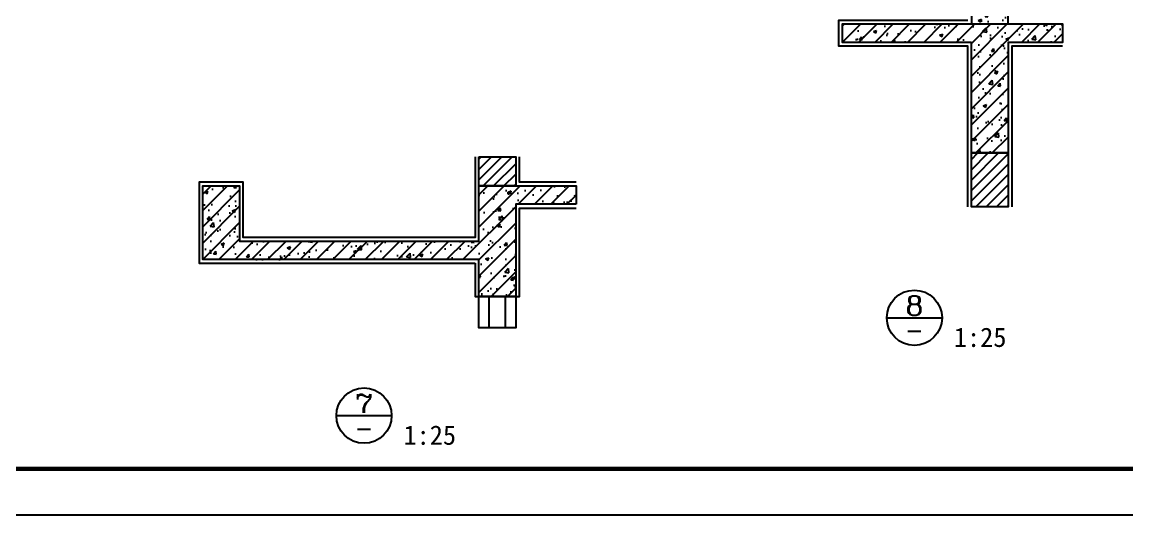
# Model space of a CAD drawing. Extents: x -695846 to 822170, y -413475 to 397179.
# Drawn here: x -417823 to -393822, y 86744 to 97442 of the extents above; entities that cross this region are included whole.
import ezdxf
from ezdxf.enums import TextEntityAlignment as Align

# ---------------------------------------------------------------- set-up
doc = ezdxf.new("R2010")
doc.units = 0
doc.header["$LTSCALE"] = 1000
doc.header["$MEASUREMENT"] = 0
for name, color, linetype in [('A-详图', 151, 'Continuous'), ('FC-深灰填充', 7, 'Continuous'), ('PUB_DIM', 3, 'Continuous'), ('PUB_TEXT', 7, 'Continuous'), ('T-图框-175', 175, 'Continuous'), ('WINDOW', 4, 'Continuous')]:
    doc.layers.add(name, color=color, linetype=linetype)
doc.styles.add('-黑体', font='simhei.ttf', dxfattribs={"width": 0.8})
doc.styles.add('COMP', font='complex_.ttf', dxfattribs={"bigfont": 'hztxt'})

# ---------------------------------------------------------------- blocks, each defined once
blk = doc.blocks.new('_INDEX')
blk.add_line((-0.5, 0), (0.5, 0))
blk.add_circle((0, 0), 0.5)
at = {"style": 'COMP'}
for tag, width, p, p2 in [('1', 1.388087, (-0.17, 0.05), (0.17, 0.05)), ('-', 0.84274, (-0.17, -0.39), (0.17, -0.39))]:
    blk.add_attdef(tag, text='', height=0.34, dxfattribs=dict(at, width=width)).set_placement(p, p2, align=Align.FIT)

msp = doc.modelspace()

# ---------------------------------------------------------------- hatches: boundary and pattern name
h = msp.add_hatch()
h.set_pattern_fill('钢筋混凝土', color=8, scale=100)
h.set_pattern_definition([(45, (144949.7, 33136.16), (-176.7767, 176.7767), []), (50, (144949.7, 33136.16), (717.2602, -62.75213), [75, -825]), (355, (144949.7, 33136.16), (-138.7513, 752.1921), [60, -660]), (100.4514, (145009.5, 33130.9), (578.5094, 689.4395), [63.7402, -701.1421]), (46.1842, (144949.7, 33336.2), (1067.241, -165.519), [112.5, -1237.5]), (96.6356, (145038.6, 33322.4), (934.6627, 974.1179), [95.6103, -1051.713]), (351.1842, (144949.7, 33336.2), (934.662, 974.1186), [90, -990]), (21, (145049.7, 33286.16), (596.90705, -402.6189), [75, -825]), (326, (145049.7, 33286.16), (243.3153, 725.15), [60, -660]), (71.4514, (145099.44, 33252.6), (840.2226, 322.5305), [63.7402, -701.1421]), (37.5, (144949.7, 33136.16), (12.15986, 332.89385), [0, -652, 0, -670, 0, -662.5]), (7.5, (144949.7, 33136.16), (263.06954, 394.41171), [0, -382, 0, -637, 0, -252.5]), (327.5, (144726.7, 33136.16), (533.82244, -22.55487), [0, -250, 0, -780, 0, -1035]), (317.5, (144626.7, 33136.16), (583.18617, 100.105), [0, -325, 0, -518, 0, -735])])
h.paths.add_polyline_path([(-397201, 97002), (-400001, 97002), (-400001, 97402), (-397201, 97402), (-396401, 97402), (-395223, 97402), (-395223, 97002), (-396401, 97002), (-396401, 94602), (-397201, 94602)])
h = msp.add_hatch()
h.set_pattern_fill('ANSI31', color=8, scale=100)
h.set_pattern_definition([(45, (-968233.92, -160766.47), (-112.2532, 112.2532), [])])
h.paths.add_polyline_path([(-407899, 94516), (-407099, 94516), (-407099, 93886), (-407899, 93886)])
h = msp.add_hatch()
h.set_pattern_fill('钢筋混凝土', color=8, scale=100)
h.set_pattern_definition([(45, (-979496.84, -160766.47), (-176.7767, 176.7767), []), (50, (-979496.84, -160766.5), (717.2602, -62.75213), [75, -825]), (355, (-979496.84, -160766.5), (-138.7513, 752.1921), [60, -660]), (100.4514, (-979437.1, -160771.7), (578.5094, 689.43954), [63.7402, -701.1421]), (46.1842, (-979496.8, -160566.5), (1067.241, -165.519), [112.5, -1237.5]), (96.6356, (-979407.9, -160580.3), (934.6627, 974.1179), [95.6103, -1051.713]), (351.1842, (-979496.8, -160566.5), (934.662, 974.1186), [90, -990]), (21, (-979396.84, -160616.5), (596.90705, -402.6189), [75, -825]), (326, (-979396.84, -160616.5), (243.3153, 725.15005), [60, -660]), (71.4514, (-979347.1, -160650), (840.2226, 322.5305), [63.7402, -701.1421]), (37.5, (-979496.84, -160766.47), (12.15986, 332.89385), [0, -652, 0, -670, 0, -662.5]), (7.5, (-979496.84, -160766.47), (263.06954, 394.41171), [0, -382, 0, -637, 0, -252.5]), (327.5, (-979719.84, -160766.47), (533.82244, -22.55487), [0, -250, 0, -780, 0, -1035]), (317.5, (-979819.84, -160766.47), (583.18617, 100.10498), [0, -325, 0, -518, 0, -735])])
h.paths.add_polyline_path([(-405785, 93486), (-407099, 93486), (-407099, 91486), (-407899, 91486), (-407899, 92286), (-413899, 92286), (-413899, 93886), (-413099, 93886), (-413099, 92686), (-407899, 92686), (-407899, 93886), (-407099, 93886), (-405785, 93886)])
at = {"layer": 'FC-深灰填充'}
h = msp.add_hatch(dxfattribs=at)
h.set_pattern_fill('混凝土', color=251, scale=100)
h.set_pattern_definition([(50, (144949.7, 33136.16), (717.2602, -62.75213), [75, -825]), (355, (144949.7, 33136.16), (-138.7513, 752.1921), [60, -660]), (100.4514, (145009.5, 33130.9), (578.5094, 689.4395), [63.7402, -701.1421]), (46.1842, (144949.7, 33336.2), (1067.241, -165.519), [112.5, -1237.5]), (96.6356, (145038.6, 33322.4), (934.6627, 974.1179), [95.6103, -1051.713]), (351.1842, (144949.7, 33336.2), (934.662, 974.1186), [90, -990]), (21, (145049.7, 33286.16), (596.90705, -402.6189), [75, -825]), (326, (145049.7, 33286.16), (243.3153, 725.15), [60, -660]), (71.4514, (145099.44, 33252.6), (840.2226, 322.5305), [63.7402, -701.1421]), (37.5, (144949.7, 33136.16), (12.15986, 332.89385), [0, -652, 0, -670, 0, -662.5]), (7.5, (144949.7, 33136.16), (263.06954, 394.41171), [0, -382, 0, -637, 0, -252.5]), (327.5, (144726.7, 33136.16), (533.82244, -22.55487), [0, -250, 0, -780, 0, -1035]), (317.5, (144626.7, 33136.16), (583.18617, 100.105), [0, -325, 0, -518, 0, -735])])
h.paths.add_polyline_path([(-397201, 97402), (-396401, 97402), (-396401, 98202), (-397201, 98202)])
h = msp.add_hatch(dxfattribs=at)
h.set_pattern_fill('ANSI31', color=251, scale=100)
h.set_pattern_definition([(45, (144949.7, 33136.16), (-112.2532, 112.2532), [])])
h.paths.add_polyline_path([(-397201, 94602), (-396401, 94602), (-396401, 93434), (-397201, 93434)])

# ---------------------------------------------------------------- linework, layer by layer
for points in [[(-397281, 93434), (-397281, 96922), (-400081, 96922), (-400081, 97482), (-397281, 97482)], [(-395223, 96922), (-396321, 96922), (-396321, 93434)], [(-407979, 94516), (-407979, 92766), (-413019, 92766), (-413019, 93966), (-413979, 93966), (-413979, 92206), (-407979, 92206)], [(-405785, 93966), (-407019, 93966), (-407019, 94516)], [(-407099, 91486), (-407019, 91486), (-407019, 93406), (-405785, 93406)], [(-407979, 92206), (-407979, 91486), (-407899, 91486)]]:
    msp.add_lwpolyline(points)
at = {"layer": 'A-详图'}
for points in [[(-397201, 97402), (-396401, 97402), (-396401, 98202), (-397201, 98202)], [(-397201, 94602), (-396401, 94602), (-396401, 93434), (-397201, 93434)], [(-407899, 94516), (-407099, 94516), (-407099, 93886), (-407899, 93886)]]:
    msp.add_lwpolyline(points, close=True, dxfattribs=at)
for points in [[(-397201, 97002), (-400001, 97002), (-400001, 97402), (-397201, 97402), (-396401, 97402), (-395223, 97402), (-395223, 97002), (-396401, 97002), (-396401, 94602), (-397201, 94602), (-397201, 97002)], [(-405785, 93486), (-407099, 93486), (-407099, 91486), (-407899, 91486), (-407899, 92286), (-413899, 92286), (-413899, 93886), (-413099, 93886), (-413099, 92686), (-407899, 92686), (-407899, 93886), (-407099, 93886), (-407099, 93886), (-405785, 93886), (-405785, 93486)]]:
    msp.add_lwpolyline(points, dxfattribs=at)
at = {"layer": 'T-图框-175'}
msp.add_lwpolyline([(-457254, 86744), (-382954, 86744), (-382954, 128744), (-457254, 128744)], close=True, dxfattribs=at)
at = {"layer": 'T-图框-175', "const_width": 100}
msp.add_lwpolyline([(-454754, 87744), (-383954, 87744), (-383954, 127744), (-454754, 127744)], close=True, dxfattribs=at)
at = {"layer": 'WINDOW'}
msp.add_lwpolyline([(-407899, 91486), (-407099, 91486), (-407099, 90807), (-407899, 90807)], close=True, dxfattribs=at)
for points in [[(-407679, 90807), (-407679, 91486)], [(-407319, 90807), (-407319, 91486)]]:
    msp.add_lwpolyline(points, dxfattribs=at)

# ---------------------------------------------------------------- block references
at = {"layer": 'PUB_DIM'}
ref = msp.add_blockref('_INDEX', (-398438, 91023), dxfattribs=dict(at, xscale=1200, yscale=1200, zscale=1200))
ref.add_attrib('1', '8', dxfattribs={"layer": '0', "height": 408, "style": 'COMP', "width": 1.049113}).set_placement((-398642, 91083), (-398234, 91083), align=Align.FIT)
ref.add_attrib('-', '-', dxfattribs={"layer": '0', "height": 408, "style": 'COMP', "width": 0.84274}).set_placement((-398642, 90555), (-398234, 90555), align=Align.FIT)
ref = msp.add_blockref('_INDEX', (-410395, 88899), dxfattribs=dict(at, xscale=1200, yscale=1200, zscale=1200))
ref.add_attrib('1', '7', dxfattribs={"layer": '0', "height": 408, "style": 'COMP', "width": 1.049113}).set_placement((-410599, 88959), (-410191, 88959), align=Align.FIT)
ref.add_attrib('-', '-', dxfattribs={"layer": '0', "height": 408, "style": 'COMP', "width": 0.84274}).set_placement((-410599, 88431), (-410191, 88431), align=Align.FIT)

# ---------------------------------------------------------------- texts
at = {"layer": 'PUB_TEXT', "style": '-黑体'}
for p in [(-397581, 90390), (-409538, 88266)]:
    msp.add_text('1:25', height=420, dxfattribs=at).set_placement(p)

doc.saveas('drawing.dxf')
